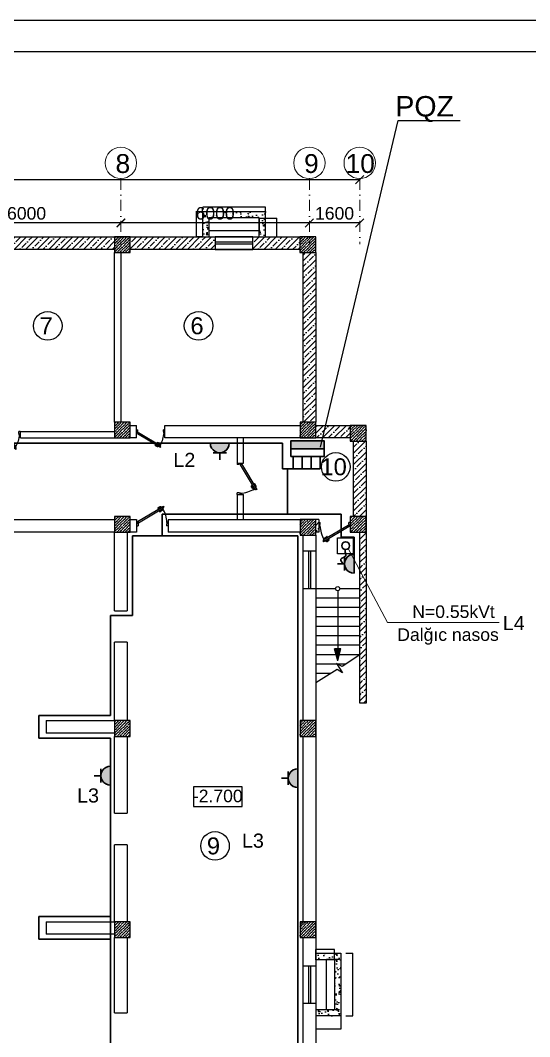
# Model space of a CAD drawing. Header units: millimetres. Extents: x 42452 to 2852333, y -419346 to 834876.
# Drawn here: x 2464814 to 2481021, y 443738 to 476089 of the extents above; entities that cross this region are included whole.
import ezdxf
from ezdxf import colors
from ezdxf.entities.mleader import LeaderData, LeaderLine
from ezdxf.math import Vec2, Vec3

# ---------------------------------------------------------------- set-up
doc = ezdxf.new("R2010")
doc.units = ezdxf.units.MM
doc.linetypes.add('Штрихпунктирная', pattern=[670.277762, 352.777767, -176.388884, 0, -141.111112])
for name, color, linetype, lineweight in [('-K3', 3, 'Continuous', 50), ('-Sloy', 30, 'Continuous', 50), ('c_dv_l x_tti-25_Ном._пера__21_Ном._пера__21', 7, 'Continuous', 30), ('memar', 7, 'Continuous', 25), ('ДВЕРИ', 7, 'Continuous', 5), ('надписи', 5, 'Continuous', 30), ('розетки10А_1Р54', 94, 'Continuous', 30), ('Соедин_роз', 94, 'Continuous', 30), ('Шит', 1, 'Continuous', 30)]:
    doc.layers.add(name, color=color, linetype=linetype, lineweight=lineweight)
doc.styles.add('Arial-300', font='arial.ttf', dxfattribs={"height": 300})
doc.styles.get("Standard").update_dxf_attribs({"font": 'arial.ttf'})
doc.styles.add('СГЕНЕРИР_СТИЛЬ_1', font='arial.ttf')
doc.dimstyles.new('ISO-25', dxfattribs={"dimtxt": 2.5, "dimasz": 2.5, "dimexe": 1.25, "dimexo": 0.625, "dimtad": 1, "dimtxsty": 'Standard', "dimcen": 2.5, "dimadec": 0, "dimazin": 0, "dimtfac": 1, "dimtmove": 0, "dimatfit": 3, "dimfxl": 1, "dimarcsym": 0})
doc.dimstyles.new('razmeri a-g', dxfattribs={"dimtxt": 400, "dimasz": 270, "dimexe": 1.25, "dimexo": 0.625, "dimgap": 100, "dimtad": 1, "dimdec": 0, "dimtxsty": 'Standard', "dimblk": 'ARCHTICK', "dimcen": 2.5, "dimadec": 0, "dimazin": 0, "dimtfac": 1, "dimtdec": 0, "dimtmove": 0, "dimatfit": 3, "dimfxl": 1, "dimarcsym": 0})
pattern_1 = [(45, (3114210.17, 1822530.26), (-183.847756, 183.847756), []), (45, (3114118.24, 1822622.2), (-183.847756, 183.847756), [194.999993, -64.999998, 0, -64.999998])]

# ---------------------------------------------------------------- blocks, each defined once
blk = doc.blocks.new('qapi 700')
at = {"layer": 'ДВЕРИ', "color": 251, "lineweight": 25, "true_color": 0x636466}
for p, q in [((1281620, 90086), (1281659, 90086)), ((1281651, 89997), (1281651, 90034)), ((1281651, 90034), (1281659, 90034)), ((1281659, 90034), (1281659, 90086)), ((1282368, 90010), (1281735, 89633)), ((1282382, 89987), (1282368, 90010)), ((1282420, 90086), (1282380, 90086)), ((1282380, 90034), (1282380, 90085)), ((1282388, 90034), (1282380, 90034)), ((1282388, 89997), (1282388, 90034)), ((1281620, 89997), (1281651, 89997)), ((1282395, 89980), (1281741, 89591)), ((1282388, 89991), (1282382, 89987)), ((1282420, 89997), (1282388, 89997)), ((1282420, 89997), (1282388, 89997)), ((1282395, 89980), (1282388, 89991)), ((1281733, 89605), (1281747, 89613)), ((1281741, 89591), (1281733, 89605)), ((1281747, 89613), (1281735, 89633)), ((1281812, 89685), (1281762, 89656)), ((1281762, 89656), (1281765, 89651)), ((1281776, 89665), (1281770, 89676)), ((1281775, 89698), (1281826, 89728)), ((1281785, 89617), (1281787, 89613)), ((1281787, 89613), (1281837, 89642)), ((1281792, 89676), (1281793, 89674)), ((1281835, 89712), (1281794, 89687)), ((1281802, 89622), (1281809, 89609)), ((1281814, 89681), (1281812, 89685)), ((1281820, 89629), (1281818, 89631)), ((1281872, 89650), (1281831, 89626)), ((1281831, 89604), (1281881, 89634)), ((1281837, 89642), (1281835, 89646)), ((1281836, 89725), (1281838, 89722)), ((1281884, 89645), (1281883, 89647))]:
    blk.add_line(p, q, dxfattribs=at)
for centre, radius, start, end in [((1282471, 90052), 821, 183.4077, 209.5706), ((1281783, 89684), 15.9, 120.7133, 210.7133), ((1281798, 89680), 7.94, 120.7133, 210.7133), ((1281823, 89617), 15.9, 210.7133, 300.7133), ((1281827, 89633), 7.94, 210.7133, 300.7133), ((1281830, 89721), 7.94, 30.7133, 120.7133), ((1281831, 89718), 7.94, 300.7133, 30.7133), ((1281876, 89643), 7.94, 30.7133, 120.7133), ((1281877, 89641), 7.94, 300.7133, 30.7133)]:
    blk.add_arc(centre, radius, start, end, dxfattribs=at)
blk = doc.blocks.new('*D126')
at = {"layer": 'Defpoints', "color": 0, "lineweight": 30, "transparency": 16777216}
for p in [(2470614, 470139), (2470614, 469997), (2472614, 469997)]:
    blk.add_point(p, dxfattribs=at)
at = {"layer": 'memar', "color": 0, "lineweight": -2, "transparency": 16777216}
for p, q in [((2470614, 469998), (2470614, 470140)), ((2472611, 470139), (2470616, 470139)), ((2472614, 469998), (2472614, 470140))]:
    blk.add_line(p, q, dxfattribs=at)
at = {"layer": 'memar', "color": 0, "lineweight": 30, "transparency": 16777216}
for points in [[(2470616, 470140), (2470616, 470139), (2470614, 470139)], [(2472611, 470140), (2472611, 470139), (2472614, 470139)]]:
    blk.add_solid(points, dxfattribs=at)
at = {"layer": 'memar', "color": 0, "lineweight": 25, "transparency": 16777216, "insert": (2471614, 470141), "char_height": 2.5, "attachment_point": 5}
blk.add_mtext('2000', dxfattribs=at)
blk = doc.blocks.new('*D127')
at = {"layer": 'Defpoints', "color": 0, "lineweight": 30, "transparency": 16777216}
for p in [(2470614, 469997), (2470404, 469197), (2470614, 469197)]:
    blk.add_point(p, dxfattribs=at)
at = {"layer": 'memar', "color": 0, "lineweight": -2, "transparency": 16777216}
for p, q in [((2470613, 469997), (2470403, 469997)), ((2470404, 469995), (2470404, 469200)), ((2470613, 469197), (2470403, 469197))]:
    blk.add_line(p, q, dxfattribs=at)
at = {"layer": 'memar', "color": 0, "lineweight": 30, "transparency": 16777216}
for points in [[(2470404, 469995), (2470404, 469995), (2470404, 469997)], [(2470404, 469200), (2470404, 469200), (2470404, 469197)]]:
    blk.add_solid(points, dxfattribs=at)
at = {"layer": 'memar', "color": 0, "lineweight": 25, "transparency": 16777216, "insert": (2470402, 469597), "char_height": 2.5, "attachment_point": 5, "rotation": 90}
blk.add_mtext('800', dxfattribs=at)
blk = doc.blocks.new('*D128')
at = {"layer": 'Defpoints', "color": 0, "lineweight": 30, "transparency": 16777216}
for p in [(2470814, 469797), (2472414, 469797), (2472414, 469397)]:
    blk.add_point(p, dxfattribs=at)
at = {"layer": 'memar', "color": 0, "lineweight": -2, "transparency": 16777216}
for p, q in [((2470814, 469797), (2470814, 469396)), ((2472414, 469797), (2472414, 469396)), ((2470816, 469397), (2472411, 469397))]:
    blk.add_line(p, q, dxfattribs=at)
at = {"layer": 'memar', "color": 0, "lineweight": 30, "transparency": 16777216}
for points in [[(2470816, 469398), (2470816, 469397), (2470814, 469397)], [(2472411, 469398), (2472411, 469397), (2472414, 469397)]]:
    blk.add_solid(points, dxfattribs=at)
at = {"layer": 'memar', "color": 0, "lineweight": 25, "transparency": 16777216, "insert": (2471614, 469399), "char_height": 2.5, "attachment_point": 5}
blk.add_mtext('1600', dxfattribs=at)
blk = doc.blocks.new('*D129')
at = {"layer": 'Defpoints', "color": 0, "lineweight": 30, "transparency": 16777216}
for p in [(2472414, 469797), (2472414, 469197), (2472970, 469197)]:
    blk.add_point(p, dxfattribs=at)
at = {"layer": 'memar', "color": 0, "lineweight": -2, "transparency": 16777216}
for p, q in [((2472414, 469797), (2472971, 469797)), ((2472970, 469795), (2472970, 469200)), ((2472414, 469197), (2472971, 469197))]:
    blk.add_line(p, q, dxfattribs=at)
at = {"layer": 'memar', "color": 0, "lineweight": 30, "transparency": 16777216}
for points in [[(2472970, 469795), (2472970, 469795), (2472970, 469797)], [(2472970, 469200), (2472970, 469200), (2472970, 469197)]]:
    blk.add_solid(points, dxfattribs=at)
at = {"layer": 'memar', "color": 0, "lineweight": 25, "transparency": 16777216, "insert": (2472968, 469497), "char_height": 2.5, "attachment_point": 5, "rotation": 90}
blk.add_mtext('600', dxfattribs=at)
blk = doc.blocks.new('*D134')
at = {"layer": 'Defpoints', "color": 0, "lineweight": 30, "transparency": 16777216}
for p in [(2475175, 446397), (2475175, 444397), (2475388, 444397)]:
    blk.add_point(p, dxfattribs=at)
at = {"layer": 'memar', "color": 0, "lineweight": -2, "transparency": 16777216}
for p, q in [((2475176, 446397), (2475389, 446397)), ((2475388, 446395), (2475388, 444400)), ((2475176, 444397), (2475389, 444397))]:
    blk.add_line(p, q, dxfattribs=at)
at = {"layer": 'memar', "color": 0, "lineweight": 30, "transparency": 16777216}
for points in [[(2475387, 446395), (2475388, 446395), (2475388, 446397)], [(2475387, 444400), (2475388, 444400), (2475388, 444397)]]:
    blk.add_solid(points, dxfattribs=at)
at = {"layer": 'memar', "color": 0, "lineweight": 25, "transparency": 16777216, "insert": (2475386, 445397), "char_height": 2.5, "attachment_point": 5, "rotation": 90}
blk.add_mtext('2000', dxfattribs=at)
blk = doc.blocks.new('*D135')
at = {"layer": 'Defpoints', "color": 0, "lineweight": 30, "transparency": 16777216}
for p in [(2474213, 444397), (2475013, 444397), (2474213, 443980)]:
    blk.add_point(p, dxfattribs=at)
at = {"layer": 'memar', "color": 0, "lineweight": -2, "transparency": 16777216}
for p, q in [((2474213, 444397), (2474213, 443979)), ((2475013, 444397), (2475013, 443979)), ((2475011, 443980), (2474216, 443980))]:
    blk.add_line(p, q, dxfattribs=at)
at = {"layer": 'memar', "color": 0, "lineweight": 30, "transparency": 16777216}
for points in [[(2474216, 443980), (2474216, 443979), (2474213, 443980)], [(2475011, 443980), (2475011, 443979), (2475013, 443980)]]:
    blk.add_solid(points, dxfattribs=at)
at = {"layer": 'memar', "color": 0, "lineweight": 25, "transparency": 16777216, "insert": (2474613, 443982), "char_height": 2.5, "attachment_point": 5}
blk.add_mtext('800', dxfattribs=at)
blk = doc.blocks.new('*D136')
at = {"layer": 'Defpoints', "color": 0, "lineweight": 30, "transparency": 16777216}
for p in [(2474561, 446197), (2474975, 446197), (2474975, 444597)]:
    blk.add_point(p, dxfattribs=at)
at = {"layer": 'memar', "color": 0, "lineweight": -2, "transparency": 16777216}
for p, q in [((2474975, 446197), (2474560, 446197)), ((2474561, 444600), (2474561, 446195)), ((2474975, 444597), (2474560, 444597))]:
    blk.add_line(p, q, dxfattribs=at)
at = {"layer": 'memar', "color": 0, "lineweight": 30, "transparency": 16777216}
for points in [[(2474561, 446195), (2474561, 446195), (2474561, 446197)], [(2474561, 444600), (2474561, 444600), (2474561, 444597)]]:
    blk.add_solid(points, dxfattribs=at)
at = {"layer": 'memar', "color": 0, "lineweight": 25, "transparency": 16777216, "insert": (2474559, 445397), "char_height": 2.5, "attachment_point": 5, "rotation": 90}
blk.add_mtext('1600', dxfattribs=at)
blk = doc.blocks.new('*D137')
at = {"layer": 'Defpoints', "color": 0, "lineweight": 30, "transparency": 16777216}
for p in [(2474213, 446510), (2474213, 446197), (2474813, 446197)]:
    blk.add_point(p, dxfattribs=at)
at = {"layer": 'memar', "color": 0, "lineweight": -2, "transparency": 16777216}
for p, q in [((2474213, 446198), (2474213, 446511)), ((2474811, 446510), (2474216, 446510)), ((2474813, 446198), (2474813, 446511))]:
    blk.add_line(p, q, dxfattribs=at)
at = {"layer": 'memar', "color": 0, "lineweight": 30, "transparency": 16777216}
for points in [[(2474216, 446511), (2474216, 446510), (2474213, 446510)], [(2474811, 446511), (2474811, 446510), (2474813, 446510)]]:
    blk.add_solid(points, dxfattribs=at)
at = {"layer": 'memar', "color": 0, "lineweight": 25, "transparency": 16777216, "insert": (2474513, 446512), "char_height": 2.5, "attachment_point": 5}
blk.add_mtext('600', dxfattribs=at)
blk = doc.blocks.new('_ArchTick')
at = {"color": 0, "linetype": 'ByBlock', "const_width": 0.15}
blk.add_lwpolyline([(-0.5, -0.5), (0.5, 0.5)], dxfattribs=at)
blk = doc.blocks.new('*D138')
at = {"layer": 'Defpoints', "color": 0, "lineweight": 30, "transparency": 16777216}
for p in [(2430413, 471016), (2430413, 471016), (2475613, 471016)]:
    blk.add_point(p, dxfattribs=at)
at = {"layer": 'memar', "color": 0, "lineweight": -2, "transparency": 16777216}
for p, q in [((2430413, 471017), (2430413, 471018)), ((2475613, 471016), (2430413, 471016)), ((2475613, 471017), (2475613, 471018))]:
    blk.add_line(p, q, dxfattribs=at)
at = {"layer": 'memar', "color": 0, "lineweight": -2, "transparency": 16777216, "xscale": 270, "yscale": 270, "zscale": 270, "rotation": 180}
blk.add_blockref('_ArchTick', (2430413, 471016), dxfattribs=at)
at = {"layer": 'memar', "color": 0, "lineweight": -2, "transparency": 16777216, "xscale": 270, "yscale": 270, "zscale": 270}
blk.add_blockref('_ArchTick', (2475613, 471016), dxfattribs=at)
at = {"layer": 'memar', "color": 0, "lineweight": 15, "transparency": 16777216, "insert": (2453013, 471321), "char_height": 400, "attachment_point": 5}
blk.add_mtext('45200', dxfattribs=at)
blk = doc.blocks.new('*D116')
at = {"layer": 'Defpoints', "color": 0, "lineweight": 30, "transparency": 16777216}
for p in [(2474013, 469639), (2474013, 469639), (2475613, 469639)]:
    blk.add_point(p, dxfattribs=at)
at = {"layer": 'memar', "color": 0, "lineweight": -2, "transparency": 16777216}
for p, q in [((2474013, 469639), (2474013, 469640)), ((2475613, 469639), (2474013, 469639)), ((2475613, 469639), (2475613, 469640))]:
    blk.add_line(p, q, dxfattribs=at)
at = {"layer": 'memar', "color": 0, "lineweight": -2, "transparency": 16777216, "xscale": 270, "yscale": 270, "zscale": 270, "rotation": 180}
blk.add_blockref('_ArchTick', (2474013, 469639), dxfattribs=at)
at = {"layer": 'memar', "color": 0, "lineweight": -2, "transparency": 16777216, "xscale": 270, "yscale": 270, "zscale": 270}
blk.add_blockref('_ArchTick', (2475613, 469639), dxfattribs=at)
at = {"layer": 'memar', "color": 0, "lineweight": 15, "transparency": 16777216, "insert": (2474813, 469943), "char_height": 400, "attachment_point": 5}
blk.add_mtext('1600', dxfattribs=at)
blk = doc.blocks.new('*D117')
at = {"layer": 'Defpoints', "color": 0, "lineweight": 30, "transparency": 16777216}
for p in [(2468013, 469639), (2468013, 469639), (2474013, 469639)]:
    blk.add_point(p, dxfattribs=at)
at = {"layer": 'memar', "color": 0, "lineweight": -2, "transparency": 16777216}
for p, q in [((2468013, 469639), (2468013, 469640)), ((2474013, 469639), (2468013, 469639)), ((2474013, 469639), (2474013, 469640))]:
    blk.add_line(p, q, dxfattribs=at)
at = {"layer": 'memar', "color": 0, "lineweight": -2, "transparency": 16777216, "xscale": 270, "yscale": 270, "zscale": 270, "rotation": 180}
blk.add_blockref('_ArchTick', (2468013, 469639), dxfattribs=at)
at = {"layer": 'memar', "color": 0, "lineweight": -2, "transparency": 16777216, "xscale": 270, "yscale": 270, "zscale": 270}
blk.add_blockref('_ArchTick', (2474013, 469639), dxfattribs=at)
at = {"layer": 'memar', "color": 0, "lineweight": 15, "transparency": 16777216, "insert": (2471013, 469943), "char_height": 400, "attachment_point": 5}
blk.add_mtext('6000', dxfattribs=at)
blk = doc.blocks.new('*D118')
at = {"layer": 'Defpoints', "color": 0, "lineweight": 30, "transparency": 16777216}
for p in [(2462013, 469913), (2462013, 469639), (2468013, 469639)]:
    blk.add_point(p, dxfattribs=at)
at = {"layer": 'memar', "color": 0, "lineweight": -2, "transparency": 16777216}
for p, q in [((2462013, 469912), (2462013, 469638)), ((2468013, 469639), (2462013, 469639)), ((2468013, 469639), (2468013, 469640))]:
    blk.add_line(p, q, dxfattribs=at)
at = {"layer": 'memar', "color": 0, "lineweight": -2, "transparency": 16777216, "xscale": 270, "yscale": 270, "zscale": 270, "rotation": 180}
blk.add_blockref('_ArchTick', (2462013, 469639), dxfattribs=at)
at = {"layer": 'memar', "color": 0, "lineweight": -2, "transparency": 16777216, "xscale": 270, "yscale": 270, "zscale": 270}
blk.add_blockref('_ArchTick', (2468013, 469639), dxfattribs=at)
at = {"layer": 'memar', "color": 0, "lineweight": 15, "transparency": 16777216, "insert": (2465013, 469943), "char_height": 400, "attachment_point": 5}
blk.add_mtext('6000', dxfattribs=at)
blk = doc.blocks.new('ПГ')
at = {"layer": 'Шит'}
blk.add_hatch(color=256, dxfattribs=at).paths.add_polyline_path([(-470, 228), (-470, 3), (470, 3), (470, 228)])
blk.add_line((470, 228), (-470, 228), dxfattribs=at)
blk.add_lwpolyline([(-470, 452), (-470, 3), (470, 3), (470, 452)], close=True, dxfattribs=at)
blk = doc.blocks.new('10А_1Р54')
at = {"layer": 'розетки10А_1Р54'}
h = blk.add_hatch(color=256, dxfattribs=at)
h.paths.add_polyline_path([(0, 305, 0.419025), (-300, 0), (0, 0)])
h.paths.add_polyline_path([(0, 305), (0, 0), (300, 0, 0.419025)])
for p, q in [((0, 305), (0, 524)), ((-300, 0), (300, 0)), ((-215, 305), (215, 305))]:
    blk.add_line(p, q, dxfattribs=at)
blk.add_arc((0, 5), 300, 359.0604, 180.9396, dxfattribs=at)

msp = doc.modelspace()

# ---------------------------------------------------------------- hatches: boundary and pattern name
at = {"layer": 'memar', "lineweight": 25}
h = msp.add_hatch(dxfattribs=at)
h.set_pattern_fill('AR-CONC', color=256, scale=2)
h.set_pattern_definition([(50, (2463641.52, 324162.68), (364.36934, -31.8782), [38.1, -419.1]), (355, (2463641.52, 324162.68), (-70.4868, 382.1137), [30.48, -335.2812]), (100.45144, (2463671.9, 324160.02), (293.8825, 350.2355), [32.38, -356.1805]), (46.1842, (2463641.5, 324264.3), (542.1581, -84.0847), [57.15, -628.65]), (96.63556, (2463686.7, 324257.27), (474.8083, 494.8522), [48.57, -534.2712]), (351.18415, (2463641.5, 324264.3), (474.8083, 494.8522), [45.72, -502.9195]), (21, (2463692.32, 324238.88), (303.2288, -204.5304), [38.1, -419.1]), (326, (2463692.32, 324238.88), (123.6041, 368.3759), [30.48, -335.28]), (71.45144, (2463717.6, 324221.84), (426.8328, 163.8455), [32.38, -356.1799]), (37.5, (2463641.52, 324162.68), (6.17721, 169.11008), [0, -331.216, 0, -340.36, 0, -336.55]), (7.5, (2463641.52, 324162.68), (133.63933, 200.36115), [0, -194.056, 0, -323.596, 0, -128.27]), (327.5, (2463528.24, 324162.68), (271.18119, -11.45749), [0, -127, 0, -396.24, 0, -525.78]), (317.5, (2463477.44, 324162.68), (296.25836, 50.853), [0, -165.1, 0, -263.144, 0, -373.38])])
h.paths.add_polyline_path([(2470613.72016, 469997.47943), (2472613.72016, 469997.47943), (2472613.72016, 469197.47943), (2472413.72016, 469197.47943), (2472413.72016, 469797.47943), (2470813.72016, 469797.47943), (2470813.72016, 469197.47943), (2470613.72016, 469197.47943)])
at = {"layer": 'memar', "linetype": 'Continuous', "lineweight": 25, "true_color": 0x000000}
h = msp.add_hatch(dxfattribs=at)
h.set_pattern_fill('ЖЕЛЕЗОБЕТОН', color=18, style=0, pattern_type=2)
h.set_pattern_definition(pattern_1)
h.paths.add_polyline_path([(2462312.91489, 468797.47943), (2462312.91489, 469197.47943), (2467813.30488, 469197.47943), (2467813.30488, 468797.47943)])
at = {"layer": 'memar', "lineweight": 25}
h = msp.add_hatch(dxfattribs=at)
h.set_pattern_fill('ANSI36', color=256, scale=500)
h.set_pattern_definition([(45, (802844.517, 2751611.143), (33.1456304, 121.533978), [156.25, -31.25, 0, -31.25])])
h.paths.add_polyline_path([(2467813.30488, 469197.47943), (2467813.30488, 468697.47943), (2468313.30488, 468697.47943), (2468313.30488, 469197.47943)])
at = {"layer": 'memar', "linetype": 'Continuous', "lineweight": 25, "true_color": 0x000000}
h = msp.add_hatch(dxfattribs=at)
h.set_pattern_fill('ЖЕЛЕЗОБЕТОН', color=18, style=0, pattern_type=2)
h.set_pattern_definition(pattern_1)
h.paths.add_polyline_path([(2468313.30488, 468797.47943), (2468313.30488, 469197.47943), (2471013.72016, 469197.47943), (2471013.72016, 468797.47943)])
h = msp.add_hatch(dxfattribs=at)
h.set_pattern_fill('ЖЕЛЕЗОБЕТОН', color=18, style=0, pattern_type=2)
h.set_pattern_definition([(45, (3118110.58, 1822530.26), (-183.847756, 183.847756), []), (45, (3118018.66, 1822622.2), (-183.847756, 183.847756), [194.999993, -64.999998, 0, -64.999998])])
h.paths.add_polyline_path([(2472213.72016, 468797.47943), (2472213.72016, 469197.47943), (2473713.10981, 469197.47943), (2473713.10981, 468797.47943)])
at = {"layer": 'memar', "lineweight": 25}
h = msp.add_hatch(dxfattribs=at)
h.set_pattern_fill('ANSI36', color=256, scale=500)
h.set_pattern_definition([(45, (796944.71, 2751611.143), (33.1456304, 121.533978), [156.25, -31.25, 0, -31.25])])
h.paths.add_polyline_path([(2473713.10981, 469197.47943), (2473713.10981, 468697.47943), (2474213.10981, 468697.47943), (2474213.10981, 469197.47943)])
at = {"layer": 'memar', "linetype": 'Continuous', "lineweight": 25, "true_color": 0x000000}
h = msp.add_hatch(dxfattribs=at)
h.set_pattern_fill('ЖЕЛЕЗОБЕТОН', color=18, style=0, pattern_type=2)
h.set_pattern_definition(pattern_1)
h.paths.add_polyline_path([(2473813.48104, 468697.47943), (2474213.48104, 468697.47943), (2474213.48104, 463297.47374), (2473813.48104, 463297.47374)])
at = {"layer": 'memar', "lineweight": 25}
h = msp.add_hatch(dxfattribs=at)
h.set_pattern_fill('ANSI36', color=256, scale=500)
h.set_pattern_definition([(45, (802844.517, 2745711.14), (33.1456304, 121.533978), [156.25, -31.25, 0, -31.25])])
h.paths.add_polyline_path([(2467813.30488, 463297.47374), (2467813.30488, 462797.47374), (2468313.30488, 462797.47374), (2468313.30488, 463297.47374)])
h = msp.add_hatch(dxfattribs=at)
h.set_pattern_fill('ANSI36', color=256, scale=500)
h.set_pattern_definition([(45, (796944.535, 2745711.14), (33.1456304, 121.533978), [156.25, -31.25, 0, -31.25])])
h.paths.add_polyline_path([(2473713.28611, 463297.47374), (2473713.28611, 462797.47374), (2474213.28611, 462797.47374), (2474213.28611, 463297.47374)])
at = {"layer": 'memar', "linetype": 'Continuous', "lineweight": 25, "true_color": 0x000000}
h = msp.add_hatch(dxfattribs=at)
h.set_pattern_fill('ЖЕЛЕЗОБЕТОН', color=18, style=0, pattern_type=2)
h.set_pattern_definition(pattern_1)
h.paths.add_polyline_path([(2474213.28611, 462797.47374), (2474213.28611, 463197.47374), (2475313.28611, 463197.47374), (2475313.28611, 462797.47374)])
at = {"layer": 'memar', "lineweight": 25}
h = msp.add_hatch(dxfattribs=at)
h.set_pattern_fill('ANSI36', color=256, scale=500)
h.set_pattern_definition([(45, (795344.34, 2745611.14), (33.1456304, 121.533978), [156.25, -31.25, 0, -31.25])])
h.paths.add_polyline_path([(2475313.48104, 463197.47374), (2475313.48104, 462697.47374), (2475813.48104, 462697.47374), (2475813.48104, 463197.47374)])
at = {"layer": 'memar', "linetype": 'Continuous', "lineweight": 25, "true_color": 0x000000}
h = msp.add_hatch(dxfattribs=at)
h.set_pattern_fill('ЖЕЛЕЗОБЕТОН', color=18, style=0, pattern_type=2)
h.set_pattern_definition([(45, (3158891.9, 1827461.22), (-183.847756, 183.847756), []), (45, (3158799.98, 1827553.14), (-183.847756, 183.847756), [194.999993, -64.999998, 0, -64.999998])])
h.paths.add_polyline_path([(2475813.48104, 463197.47374), (2475813.48104, 462697.47374), (2475813.28612, 462697.47374), (2475813.28612, 463197.27882)])
h = msp.add_hatch(dxfattribs=at)
h.set_pattern_fill('ЖЕЛЕЗОБЕТОН', color=18, style=0, pattern_type=2)
h.set_pattern_definition(pattern_1)
h.paths.add_polyline_path([(2475413.48104, 462697.47374), (2475813.48104, 462697.47374), (2475813.48104, 460297.47374), (2475413.48104, 460297.47374)])
at = {"layer": 'memar', "lineweight": 25}
h = msp.add_hatch(dxfattribs=at)
h.set_pattern_fill('ANSI36', color=256, scale=500)
h.set_pattern_definition([(45, (802844.517, 2742711.14), (33.1456304, 121.533978), [156.25, -31.25, 0, -31.25])])
h.paths.add_polyline_path([(2467813.30488, 460297.47374), (2467813.30488, 459797.47374), (2468313.30488, 459797.47374), (2468313.30488, 460297.47374)])
h = msp.add_hatch(dxfattribs=at)
h.set_pattern_fill('ANSI36', color=256, scale=500)
h.set_pattern_definition([(45, (796944.535, 2742611.14), (33.1456304, 121.533978), [156.25, -31.25, 0, -31.25])])
h.paths.add_polyline_path([(2473713.28611, 460197.47374), (2473713.28611, 459697.47374), (2474213.28611, 459697.47374), (2474213.28611, 460197.47374)])
at = {"layer": 'memar', "linetype": 'Continuous', "lineweight": 25, "true_color": 0x000000}
h = msp.add_hatch(dxfattribs=at)
h.set_pattern_fill('ЖЕЛЕЗОБЕТОН', color=18, style=0, pattern_type=2)
h.set_pattern_definition(pattern_1)
h.paths.add_polyline_path([(2474213.28611, 460197.47373), (2474313.48104, 460197.47373), (2474313.48104, 459912.47374), (2474313.48104, 459797.47374), (2474213.28611, 459797.47374)])
at = {"layer": 'memar', "lineweight": 25}
h = msp.add_hatch(dxfattribs=at)
h.set_pattern_fill('ANSI36', color=256, scale=500)
h.set_pattern_definition([(45, (795344.535, 2742711.14), (33.1456304, 121.533978), [156.25, -31.25, 0, -31.25])])
h.paths.add_polyline_path([(2475313.28611, 460297.47374), (2475313.28611, 459797.47374), (2475813.28611, 459797.47374), (2475813.28611, 460297.47374)])
at = {"layer": 'memar', "linetype": 'Continuous', "lineweight": 25, "true_color": 0x000000}
h = msp.add_hatch(dxfattribs=at)
h.set_pattern_fill('ЖЕЛЕЗОБЕТОН', color=18, style=0, pattern_type=2)
h.set_pattern_definition(pattern_1)
h.paths.add_polyline_path([(2475813.48104, 460297.47374), (2475813.48104, 459797.47374), (2475813.28612, 459797.66866), (2475813.28612, 460297.47374)])
h = msp.add_hatch(dxfattribs=at)
h.set_pattern_fill('ЖЕЛЕЗОБЕТОН', color=18, style=0, pattern_type=2)
h.set_pattern_definition(pattern_1)
h.paths.add_polyline_path([(2475813.48104, 460297.47374), (2475813.48104, 459797.47374), (2475813.28612, 459797.66866), (2475813.28612, 460297.47374)])
h = msp.add_hatch(dxfattribs=at)
h.set_pattern_fill('ЖЕЛЕЗОБЕТОН', color=18, style=0, pattern_type=2)
h.set_pattern_definition(pattern_1)
h.paths.add_polyline_path([(2475613.48104, 459797.47374), (2475813.48104, 459797.47374), (2475813.48104, 454357.47374), (2475613.48104, 454357.47374)])
msp.add_hatch(color=18, dxfattribs=at).paths.add_polyline_path([(2474913.48104, 455705.69468), (2474813.48104, 456078.89968), (2475013.48104, 456078.89968)])
at = {"layer": 'memar', "lineweight": 25}
h = msp.add_hatch(dxfattribs=at)
h.set_pattern_fill('ANSI36', color=256, scale=500)
h.set_pattern_definition([(45, (802844.71, 2736211.14), (33.1456304, 121.533978), [156.25, -31.25, 0, -31.25])])
h.paths.add_polyline_path([(2467813.10996, 453797.47374), (2467813.10996, 453297.47374), (2468313.10996, 453297.47374), (2468313.10996, 453797.47374)])
h = msp.add_hatch(dxfattribs=at)
h.set_pattern_fill('ANSI36', color=256, scale=500)
h.set_pattern_definition([(45, (796944.535, 2736211.14), (33.1456304, 121.533978), [156.25, -31.25, 0, -31.25])])
h.paths.add_polyline_path([(2473713.28611, 453797.47374), (2473713.28611, 453297.47374), (2474213.28611, 453297.47374), (2474213.28611, 453797.47374)])
h = msp.add_hatch(dxfattribs=at)
h.set_pattern_fill('ANSI36', color=256, scale=500)
h.set_pattern_definition([(45, (802844.71, 2729811.14), (33.1456304, 121.533978), [156.25, -31.25, 0, -31.25])])
h.paths.add_polyline_path([(2467813.10996, 447397.47374), (2467813.10996, 446897.47374), (2468313.10996, 446897.47374), (2468313.10996, 447397.47374)])
h = msp.add_hatch(dxfattribs=at)
h.set_pattern_fill('ANSI36', color=256, scale=500)
h.set_pattern_definition([(45, (796944.535, 2729811.14), (33.1456304, 121.533978), [156.25, -31.25, 0, -31.25])])
h.paths.add_polyline_path([(2473713.28611, 447397.47374), (2473713.28611, 446897.47374), (2474213.28611, 446897.47374), (2474213.28611, 447397.47374)])
h = msp.add_hatch(dxfattribs=at)
h.set_pattern_fill('AR-CONC', color=256, scale=2, angle=-90)
h.set_pattern_definition([(320, (2348525.4, 510350.72), (-31.8782, -364.36934), [38.1, -419.1]), (265, (2348525.4, 510350.7), (382.1137, 70.4868), [30.48, -335.2812]), (10.45144, (2348522.74, 510320.35), (350.2355, -293.8825), [32.38, -356.1805]), (316.1842, (2348627, 510350.7), (-84.0847, -542.1581), [57.15, -628.65]), (6.63556, (2348620, 510305.54), (494.8522, -474.8083), [48.57, -534.2712]), (261.18415, (2348627, 510350.7), (494.8522, -474.8083), [45.72, -502.9195]), (291, (2348601.6, 510299.92), (-204.5304, -303.2288), [38.1, -419.1]), (236, (2348601.6, 510299.9), (368.3759, -123.6041), [30.48, -335.28]), (341.45144, (2348584.55, 510274.65), (163.8455, -426.8328), [32.38, -356.1799]), (307.5, (2348525.4, 510350.72), (169.11008, -6.17721), [0, -331.216, 0, -340.36, 0, -336.55]), (277.5, (2348525.4, 510350.72), (200.36115, -133.63933), [0, -194.056, 0, -323.596, 0, -128.27]), (237.5, (2348525.4, 510464), (-11.45749, -271.18119), [0, -127, 0, -396.24, 0, -525.78]), (227.5, (2348525.4, 510514.8), (50.853, -296.25836), [0, -165.1, 0, -263.144, 0, -373.38])])
h.paths.add_polyline_path([(2475013.28611, 444397.47374), (2475013.28611, 446397.47374), (2474213.28611, 446397.47374), (2474213.28611, 446197.47374), (2474813.28611, 446197.47374), (2474813.28611, 444597.47374), (2474213.28611, 444597.47374), (2474213.28611, 444397.47374)])

# ---------------------------------------------------------------- linework, layer by layer
at = {"layer": '-K3', "color": 1, "lineweight": 15}
msp.add_line((2476500.78132, 456921.82983), (2475246.0886, 459272.24816), dxfattribs=at)
at = {"color": 1, "lineweight": 15}
msp.add_line((2480055.46332, 456921.82983), (2476500.78132, 456921.82983), dxfattribs=at)
at = {"color": 0}
msp.add_lwpolyline([(2475407.65323, 459112.24505), (2474907.65323, 459112.24505), (2474907.65323, 459612.24505), (2475407.65323, 459612.24505)], close=True, dxfattribs=at)
at = {"layer": 'c_dv_l x_tti-25_Ном._пера__21_Ном._пера__21', "linetype": 'Continuous', "lineweight": 25, "flags": 128}
for points in [[(2415634.38163, 476089.14619), (2499241.93363, 476089.14619), (2499241.93363, 416966.66299), (2415634.38163, 416966.66299)], [(2419615.69363, 475093.81819), (2498246.60563, 475093.81819), (2498246.60563, 417961.99099), (2419615.69363, 417961.99099)]]:
    msp.add_lwpolyline(points, close=True, dxfattribs=at)
at = {"layer": 'memar', "color": 0, "lineweight": 25}
for p, q in [((2464814.18351, 462997.47374), (2467813.30488, 462997.47374)), ((2464814.18351, 462797.47374), (2464814.18351, 462997.47374)), ((2468512.48104, 462797.47374), (2468512.48104, 463197.47374)), ((2469412.48104, 462797.47374), (2469412.48104, 463197.47374)), ((2464814.18351, 462797.47374), (2467813.30488, 462797.47374)), ((2471713.28611, 461998.26479), (2471913.28611, 461998.26479)), ((2471713.28611, 460998.26479), (2471913.28611, 460998.26479)), ((2468513.30476, 460198.44851), (2468513.30476, 459798.44851)), ((2469513.30474, 460198.44851), (2469513.30474, 459798.44851))]:
    msp.add_line(p, q, dxfattribs=at)
at = {"layer": 'memar', "linetype": 'Continuous', "lineweight": 25}
for p, q in [((2474847.68123, 457997.47374), (2474213.48104, 457997.47374)), ((2474913.48104, 457931.67393), (2474913.48104, 456078.89968)), ((2475613.48104, 457997.47374), (2474979.28086, 457997.47374)), ((2475613.48104, 457697.47374), (2474213.48104, 457697.47374)), ((2475613.48104, 457397.47374), (2474213.48104, 457397.47374)), ((2475613.48104, 457097.47374), (2474213.48104, 457097.47374)), ((2475613.48104, 456797.47374), (2474213.48104, 456797.47374)), ((2475613.48104, 456497.47374), (2474213.48104, 456497.47374)), ((2475613.48104, 456197.47374), (2474213.48104, 456197.47374)), ((2475613.48104, 455897.47374), (2474213.48104, 455897.47374)), ((2474913.48104, 455705.69468), (2474813.48104, 456078.89968)), ((2475013.48104, 456078.89968), (2474813.48104, 456078.89968)), ((2474913.48104, 455705.69468), (2475013.48104, 456078.89968)), ((2474891.16587, 455597.47374), (2474213.48104, 455597.47374)), ((2475170.50604, 455597.47374), (2474913.37483, 455597.47374)), ((2474694.10539, 455297.47374), (2474213.48104, 455297.47374))]:
    msp.add_line(p, q, dxfattribs=at)
at = {"layer": 'memar', "linetype": 'Штрихпунктирная', "lineweight": 15, "flags": 128}
for points in [[(2468013.10996, 471049.62075), (2468013.10996, 468964.20632)], [(2474013.28611, 471049.62075), (2474013.28611, 468964.20632)], [(2475613.48104, 471049.62075), (2475613.48104, 468964.20632)]]:
    msp.add_lwpolyline(points, dxfattribs=at)
at = {"layer": 'memar', "color": 0, "lineweight": 25}
for points in [[(2472613.72016, 469197.47943), (2472613.72016, 469997.47943), (2470613.72016, 469997.47943), (2470613.72016, 469197.47943)], [(2472413.72016, 469197.47943), (2472413.72016, 469797.47943), (2470813.72016, 469797.47943), (2470813.72016, 469197.47943)], [(2432313.10981, 469197.47943), (2473713.10981, 469197.47943)], [(2467813.30488, 468797.47943), (2462312.91489, 468797.47943)], [(2473713.28611, 468797.47943), (2468313.30488, 468797.47943)], [(2473813.48104, 463297.47374), (2473813.48104, 468697.47943)], [(2474213.28611, 468697.47943), (2474213.28611, 463297.47374)], [(2468313.30496, 463197.47374), (2468512.48104, 463197.47374)], [(2469412.48104, 463197.47374), (2473713.28611, 463197.47374)], [(2474213.48104, 463197.47374), (2475313.48104, 463197.47374)], [(2468512.48104, 462797.47374), (2468313.30488, 462797.47374)], [(2474013.48104, 462797.47374), (2469412.48104, 462797.47374)], [(2471713.28611, 462797.47374), (2471713.28611, 461998.26479)], [(2471913.28611, 461998.26479), (2471913.28611, 462797.47374)], [(2475313.28611, 462797.47374), (2474213.28611, 462797.47374)], [(2475413.48104, 460297.47374), (2475413.48104, 462697.47374)], [(2475813.48104, 462697.47374), (2475813.48104, 459797.47374)], [(2471713.28611, 460998.26479), (2471713.28611, 460197.47374)], [(2471913.28611, 460197.47374), (2471913.28611, 460998.26479)], [(2474313.48105, 460197.47374), (2474213.28611, 460197.47374)], [(2474313.48105, 460197.47374), (2474313.48105, 459797.47374)], [(2474313.48105, 459797.47374), (2474213.28611, 459797.47374)], [(2475613.48104, 454357.47374), (2475613.48104, 459797.47374)], [(2475813.48104, 459797.47374), (2475813.48104, 454357.47374)], [(2475813.48104, 454357.47374), (2475613.48104, 454357.47374)], [(2474213.28611, 446397.47374), (2475013.28611, 446397.47374), (2475013.28611, 444397.47374), (2474213.28611, 444397.47374)], [(2474213.28611, 446197.47374), (2474813.28611, 446197.47374), (2474813.28611, 444597.47374), (2474213.28611, 444597.47374)]]:
    msp.add_lwpolyline(points, dxfattribs=at)
at = {"layer": 'memar', "color": 3, "lineweight": 25}
for points in [[(2468313.30488, 469197.47943), (2467813.30488, 469197.47943), (2467813.30488, 468697.47943), (2468313.30488, 468697.47943)], [(2474213.10981, 469197.47943), (2473713.10981, 469197.47943), (2473713.10981, 468697.47943), (2474213.10981, 468697.47943)], [(2468313.30488, 463297.47374), (2467813.30488, 463297.47374), (2467813.30488, 462797.47374), (2468313.30488, 462797.47374)], [(2474213.28611, 463297.47374), (2473713.28611, 463297.47374), (2473713.28611, 462797.47374), (2474213.28611, 462797.47374)], [(2475813.48104, 463197.47374), (2475313.48104, 463197.47374), (2475313.48104, 462697.47374), (2475813.48104, 462697.47374)], [(2468313.30488, 460297.47374), (2467813.30488, 460297.47374), (2467813.30488, 459797.47374), (2468313.30488, 459797.47374)], [(2474213.28611, 460197.47374), (2473713.28611, 460197.47374), (2473713.28611, 459697.47374), (2474213.28611, 459697.47374)], [(2475813.28611, 460297.47374), (2475313.28611, 460297.47374), (2475313.28611, 459797.47374), (2475813.28611, 459797.47374)], [(2468313.10996, 453797.47374), (2467813.10996, 453797.47374), (2467813.10996, 453297.47374), (2468313.10996, 453297.47374)], [(2474213.28611, 453797.47374), (2473713.28611, 453797.47374), (2473713.28611, 453297.47374), (2474213.28611, 453297.47374)], [(2468313.10996, 447397.47374), (2467813.10996, 447397.47374), (2467813.10996, 446897.47374), (2468313.10996, 446897.47374)], [(2474213.28611, 447397.47374), (2473713.28611, 447397.47374), (2473713.28611, 446897.47374), (2474213.28611, 446897.47374)]]:
    msp.add_lwpolyline(points, close=True, dxfattribs=at)
at = {"layer": 'memar', "color": 0, "lineweight": 25}
for points in [[(2472213.72016, 469197.47943), (2471013.72016, 469197.47943), (2471013.72016, 468797.47943), (2472213.72016, 468797.47943)], [(2467813.30488, 468697.47943), (2468013.30488, 468697.47943), (2468013.30488, 463297.47374), (2467813.30488, 463297.47374)], [(2474213.28611, 459197.64289), (2474213.28611, 457997.64289), (2473813.28611, 457997.64289), (2473813.28611, 459197.64289)], [(2474213.28611, 445997.47374), (2474213.28611, 444797.47374), (2473813.28611, 444797.47374), (2473813.28611, 445997.47374)]]:
    msp.add_lwpolyline(points, close=True, dxfattribs=at)
at = {"layer": 'memar', "color": 146, "lineweight": 25, "true_color": 0x105689}
for points in [[(2471013.72016, 469028.61683), (2471013.72016, 468978.61683), (2472213.72016, 468978.61683), (2472213.72016, 469028.61683)], [(2474044.42352, 457997.64289), (2473994.42352, 457997.64289), (2473994.42352, 459197.64289), (2474044.42352, 459197.64289)], [(2474044.42352, 444797.47374), (2473994.42352, 444797.47374), (2473994.42352, 445997.47374), (2474044.42352, 445997.47374)]]:
    msp.add_lwpolyline(points, close=True, dxfattribs=at)
at = {"layer": 'memar', "color": 0, "lineweight": 25, "flags": 128}
for points in [[(2462313.10981, 460197.47374), (2467813.30488, 460197.47374)], [(2468313.30488, 460198.44851), (2468513.30476, 460198.44851)], [(2469513.30474, 460198.44851), (2473713.28611, 460198.44851)], [(2467813.30488, 459798.44851), (2462313.10981, 459798.44851)], [(2467813.10996, 457297.47374), (2467813.10996, 459798.44851)], [(2468513.30476, 459798.44851), (2468213.10996, 459798.44851)], [(2468213.10996, 459797.47374), (2468213.10996, 457297.47374)], [(2473713.28611, 459798.44851), (2469513.30474, 459798.44851)], [(2473813.28611, 459202.47374), (2473813.28611, 459697.47374)], [(2474213.28611, 459697.47374), (2474213.28611, 459202.47374)], [(2473813.28611, 453797.47374), (2473813.28611, 457997.64289)], [(2474213.28611, 457997.64289), (2474213.28611, 445997.47374)], [(2467813.10996, 457297.47374), (2468213.10996, 457297.47374)], [(2467813.10996, 453797.47374), (2467813.10996, 456297.47374)], [(2468213.10996, 456297.47374), (2467813.10996, 456297.47374)], [(2468213.10996, 456297.47374), (2468213.10996, 453797.47374)], [(2465633.91953, 453797.47374), (2467813.10996, 453797.47374), (2467813.10996, 453397.47374), (2465633.91953, 453397.47374)], [(2465633.91953, 453797.47374), (2465633.91953, 453397.47374)], [(2467813.10996, 450847.47374), (2467813.10996, 453297.47374)], [(2468213.10996, 453297.47374), (2468213.10996, 450847.47374)], [(2473813.28611, 447397.47374), (2473813.28611, 453297.47374)], [(2467813.10996, 450847.47374), (2468213.10996, 450847.47374)], [(2467813.10996, 447397.47374), (2467813.10996, 449847.47374)], [(2468213.10996, 449847.47374), (2467813.10996, 449847.47374)], [(2468213.10996, 449847.47374), (2468213.10996, 447397.47374)], [(2465633.91953, 447397.47374), (2467813.10996, 447397.47374), (2467813.10996, 446997.47374), (2465633.91953, 446997.47374)], [(2465633.91953, 447397.47374), (2465633.91953, 446997.47374)], [(2467813.10996, 444497.47374), (2467813.10996, 446897.47374)], [(2468213.10996, 446897.47374), (2468213.10996, 444497.47374)], [(2473813.28611, 441097.47374), (2473813.28611, 446897.47374)], [(2474213.28611, 444797.47374), (2474213.28611, 434597.47374)], [(2467813.10996, 444497.47374), (2468213.10996, 444497.47374)]]:
    msp.add_lwpolyline(points, dxfattribs=at)
at = {"layer": 'memar', "lineweight": 25}
msp.add_lwpolyline([(2475613.48104, 455897.47374), (2475051.41427, 455516.82013), (2474878.74475, 455617.70738), (2475063.22958, 455317.18698), (2474898.75824, 455423.10695), (2474213.48104, 455002.42588)], dxfattribs=at)
at = {"layer": 'memar', "linetype": 'Continuous', "lineweight": 25, "flags": 128}
msp.add_lwpolyline([(2471871.92882, 451692.41476), (2470321.29671, 451692.41476), (2470321.29671, 451063.84298), (2471871.92882, 451063.84298)], close=True, dxfattribs=at)
at = {"layer": 'memar', "linetype": 'Continuous', "lineweight": 15}
for centre in [(2468013.10955, 471549.62076), (2474013.28571, 471549.62076), (2475613.48064, 471549.62076)]:
    msp.add_circle(centre, 500, dxfattribs=at)
at = {"layer": 'memar', "color": 0, "lineweight": 25}
for centre in [(2465685.75234, 466364.43888), (2470485.80369, 466364.43888), (2474852.18039, 461875.88639)]:
    msp.add_circle(centre, 454.87332, dxfattribs=at)
at = {"layer": 'memar', "linetype": 'Continuous', "lineweight": 25}
msp.add_circle((2474913.48104, 457997.47374), 65.79981, dxfattribs=at)
at = {"layer": 'memar', "lineweight": 25}
msp.add_circle((2471008.97737, 449808.88928), 454.87332, dxfattribs=at)
at = {"layer": 'Соедин_роз'}
for p, q in [((2458050.15512, 462627.62075), (2473155.1725, 462627.62075)), ((2473155.1725, 462627.62075), (2473155.1725, 461816.33802)), ((2473495.1477, 461816.33802), (2473495.1477, 462200.8717)), ((2473782.26577, 461816.33802), (2473782.26577, 462200.8717)), ((2474069.38384, 461816.33802), (2474069.38384, 462200.8717)), ((2474356.50191, 461816.33802), (2474356.50191, 462200.8717)), ((2473155.1725, 461816.33802), (2474356.50191, 461816.33802)), ((2473316.5162, 461816.33802), (2473316.5162, 460368.97596)), ((2469330.50019, 460368.97596), (2475022.75938, 460368.97596)), ((2469330.50019, 460368.97596), (2469330.50019, 459676.9754)), ((2475022.75938, 460368.97596), (2475022.75938, 459639.40073)), ((2473644.49199, 459676.9754), (2468384.84933, 459676.9754)), ((2468384.84933, 459676.9754), (2468384.84933, 457140.97749)), ((2473644.49199, 442677.19276), (2473644.49199, 459676.9754)), ((2475022.75938, 459639.40073), (2475432.45001, 459639.40073)), ((2475432.45001, 459639.40073), (2475432.45001, 458642.86175)), ((2467684.54662, 453963.42966), (2467684.54662, 457140.97749)), ((2468384.84933, 457140.97749), (2467684.54662, 457140.97749)), ((2465400.52923, 453963.42966), (2467684.54662, 453963.42966)), ((2465400.52923, 453963.42966), (2465400.52923, 453238.60825)), ((2465400.52923, 453238.60825), (2467684.54662, 453238.60825)), ((2467684.54662, 441163.42966), (2467684.54662, 453238.60825)), ((2465400.52923, 447563.42966), (2467684.54662, 447563.42966)), ((2465400.52923, 447563.42966), (2465400.52923, 446838.60825)), ((2465400.52923, 446838.60825), (2467684.54662, 446838.60825))]:
    msp.add_line(p, q, dxfattribs=at)
msp.add_circle((2475164.553, 459365.97396), 124.22794, dxfattribs=at)
msp.add_open_spline([(2475082.48052, 458790.59271), (2475037.4985, 458846.18868), (2474937.42318, 458969.87776), (2475232.58104, 459013.58705), (2475134.51438, 459153.38761), (2475148.46484, 459215.47459), (2475154.4601, 459242.1567)], degree=3, knots=[0, 0, 0, 0, 163.7345068827, 364.2740514809, 472.2704254699, 553.6595559241, 553.6595559241, 553.6595559241, 553.6595559241], dxfattribs=at)

# ---------------------------------------------------------------- block references
at = {"layer": 'memar', "lineweight": 25}
for p, xscale, yscale, zscale in [((3902590.51915, 361935.37326), -1.121843277023546, 1.121843277023546, 1.121843277023546), ((3907187.2913, 361992.87326), -1.121843277023546, 1.121843277023546, 1.121843277023546), ((861987.74464, 346776.43901), 1.258032501490013, 1.258032501490013, 1.258032501490013)]:
    msp.add_blockref('qapi 700', p, dxfattribs=dict(at, xscale=xscale, yscale=yscale, zscale=zscale))
at = {"layer": 'memar', "lineweight": 25, "xscale": 1.258032501490013, "yscale": 1.258032501490013, "zscale": 1.258032501490013}
for p, rotation in [((2585044.29071, -1151320.85068), 90.00000000000001), ((4081838.84623, 573329.25833), 180)]:
    msp.add_blockref('qapi 700', p, dxfattribs=dict(at, rotation=rotation))
at = {"layer": 'розетки10А_1Р54', "rotation": 180}
msp.add_blockref('10А_1Р54', (2471160.0311, 462627.62075), dxfattribs=at)
at = {"layer": 'розетки10А_1Р54', "xscale": -1, "rotation": 90}
for p in [(2475432.45001, 458790.59271), (2467684.54662, 452046.02224), (2473644.49199, 451966.95251)]:
    msp.add_blockref('10А_1Р54', p, dxfattribs=at)
at = {"layer": 'Шит', "xscale": -1.120968197858282, "yscale": 1.120968197858282, "zscale": 1.120968197858282, "rotation": 180}
msp.add_blockref('ПГ', (2473951.60907, 462707.6031), dxfattribs=at)

# ---------------------------------------------------------------- texts
at = {"layer": '-Sloy', "color": 1, "attachment_point": 9, "style": 'Arial-300'}
for s, insert, char_height, width in [('{\\fArial|b0|i0|c238|p34; N=0.55kVt}', (2479910.47669, 457059.99778), 400, 2809.5061329), ('{\\fArial|b0|i0|c238|p34; \\H1.3333x;Dalğıc nasos}', (2480038.64794, 456215.25061), 300, 4631.2204647)]:
    msp.add_mtext(s, dxfattribs=dict(at, insert=insert, char_height=char_height, width=width))
at = {"layer": 'memar', "linetype": 'Continuous', "lineweight": 15, "char_height": 600, "attachment_point": 1, "style": 'СГЕНЕРИР_СТИЛЬ_1'}
for s, insert in [('8', (2467842.87145, 471830.52255)), ('9', (2473843.04761, 471830.52255)), ('{\\fArial|b0|i0|c238|p38;1}0', (2475163.79122, 471830.52255))]:
    msp.add_mtext(s, dxfattribs=dict(at, insert=insert))
at = {"layer": 'memar', "linetype": 'Continuous', "lineweight": 25, "style": 'СГЕНЕРИР_СТИЛЬ_1'}
for s, insert, char_height, attachment_point in [('7', (2465846.02254, 466636.27883), 540, 3), ('6', (2470646.07389, 466636.27883), 540, 3), ('10', (2475202.97479, 462147.72634), 540, 3), ('{-2.700}', (2471096.61277, 451397.69476), 400, 5), ('9', (2471169.24757, 450080.72923), 540, 3)]:
    msp.add_mtext(s, dxfattribs=dict(at, insert=insert, char_height=char_height, attachment_point=attachment_point))
at = {"layer": 'надписи', "color": 104, "char_height": 450, "width": 940.6293037}
for s, insert, attachment_point in [('L2', (2470382.39828, 462321.13801), 3), ('L4', (2480164.26794, 457127.85215), 1), ('L3', (2466618.542, 451641.66368), 1), ('L3', (2471864.89577, 450202.67111), 1)]:
    msp.add_mtext(s, dxfattribs=dict(at, insert=insert, attachment_point=attachment_point))

# ---------------------------------------------------------------- dimensions: what is measured, and where the dimension line sits
at = {"layer": 'memar', "lineweight": 15}
for base, p1, p2, picture, middle in [((2430413.10996, 471016.37459), (2475613.48104, 471016.37459), (2430413.10996, 471016.37459), '*D138', (2453013.2955, 471320.60378)), ((2462013.10996, 469638.75581), (2468013.10996, 469638.75581), (2462013.10996, 469912.63273), '*D118', (2465013.10996, 469942.98501)), ((2468013.10996, 469638.75581), (2474013.28611, 469638.75581), (2468013.10996, 469638.75581), '*D117', (2471013.19803, 469942.98501))]:
    dim = msp.add_linear_dim(base=base, p1=p1, p2=p2, angle=180, dimstyle='razmeri a-g', dxfattribs=at)
    dim.commit()
    dim.dimension.update_dxf_attribs({"geometry": picture, "text_midpoint": middle})
at = {"layer": 'memar', "lineweight": 25}
for base, p1, p2, angle, picture, middle in [((2470613.72016, 470139.2156), (2472613.72016, 469997.47943), (2470613.72016, 469997.47943), 180, '*D126', (2471613.72016, 470141.11703)), ((2470404.00281, 469197.47943), (2470613.72016, 469997.47943), (2470613.72016, 469197.47943), 90, '*D127', (2470402.10138, 469597.47943)), ((2472413.72016, 469397.3759), (2470813.72016, 469797.47943), (2472413.72016, 469797.47943), 180, '*D128', (2471613.72016, 469399.27733)), ((2474561.06493, 446197.47374), (2474975.42238, 444597.47374), (2474975.42238, 446197.47374), 270, '*D136', (2474559.1635, 445397.47374)), ((2475387.60162, 444397.47374), (2475175.42238, 446397.47374), (2475175.42238, 444397.47374), 270, '*D134', (2475385.70019, 445397.47374))]:
    dim = msp.add_linear_dim(base=base, p1=p1, p2=p2, angle=angle, dimstyle='ISO-25', dxfattribs=at)
    dim.commit()
    dim.dimension.update_dxf_attribs({"geometry": picture, "text_midpoint": middle})
at = {"layer": 'memar', "lineweight": 15}
dim = msp.add_linear_dim(base=(2474013.28611, 469638.75581), p1=(2475613.48104, 469638.75581), p2=(2474013.28611, 469638.75581), angle=180, dimstyle='razmeri a-g', dxfattribs=at)
dim.commit()
dim.dimension.update_dxf_attribs({"geometry": '*D116', "text_midpoint": (2474813.38358, 469638.75581), "dimtype": 160})
at = {"layer": 'memar', "lineweight": 25}
dim = msp.add_linear_dim(base=(2472969.95808, 469197.47943), p1=(2472413.72016, 469797.47943), p2=(2472413.72016, 469197.47943), angle=90, dimstyle='ISO-25', dxfattribs=at)
dim.commit()
dim.dimension.update_dxf_attribs({"geometry": '*D129', "text_midpoint": (2472969.95808, 469497.47943), "dimtype": 160})
dim = msp.add_linear_dim(base=(2474213.28611, 446510.09654), p1=(2474813.28611, 446197.47374), p2=(2474213.28611, 446197.47374), dimstyle='ISO-25', dxfattribs=at)
dim.commit()
dim.dimension.update_dxf_attribs({"geometry": '*D137', "text_midpoint": (2474513.28611, 446510.09654), "dimtype": 160})
dim = msp.add_linear_dim(base=(2474213.28611, 443979.91404), p1=(2475013.28611, 444397.47374), p2=(2474213.28611, 444397.47374), dimstyle='ISO-25', dxfattribs=at)
dim.commit()
dim.dimension.update_dxf_attribs({"geometry": '*D135', "text_midpoint": (2474613.28611, 443981.81547)})

# ---------------------------------------------------------------- leaders
at = {"layer": 'Шит', "color": 0, "lineweight": -3}
ml = msp.add_multileader_mtext('Standard', dxfattribs=at)
ml.set_content('{\\C256;PQZ\\fArial|b0|i0|c238|p34; }')
ml.set_leader_properties()
ml.build(insert=Vec2(0, 0))
ml.multileader.update_dxf_attribs({"text_left_attachment_type": 6, "text_right_attachment_type": 6, "dogleg_length": 0.36, "arrow_head_size": 0.18})
ctx = ml.context
ctx.base_point, ctx.char_height, ctx.arrow_head_size, ctx.landing_gap_size, ctx.plane_origin = Vec3(2476839.56228, 472898.21433), 650, 0.18, 0.09, Vec3(2449455.12741, 474084.0933)
ctx.left_attachment, ctx.right_attachment, ctx.text_align_type = 6, 6, 2
notes = []
notes.append((ctx, [(1, (1, 1, 0), (2476839.20228, 472898.21433), (1, 0), 0.36, [(0, [(2474366.70267, 462504.56256)], 0, [])])]))
ctx.mtext.insert, ctx.mtext.width, ctx.mtext.alignment, ctx.mtext.flow_direction = Vec3(2478613.62909, 473678.21433), 4215.9366736, 3, 5
for ctx, leaders in notes:
    for number, flags, end, landing, length, lines in leaders:
        leader = LeaderData()
        leader.index, (leader.has_last_leader_line, leader.has_dogleg_vector, leader.attachment_direction) = number, flags
        leader.last_leader_point, leader.dogleg_vector, leader.dogleg_length = Vec3(end), Vec3(landing), length
        for number, points, colour, breaks in lines:
            line = LeaderLine()
            line.index, line.vertices, line.color, line.breaks = number, Vec3.list(points), colors.encode_raw_color(colour), breaks
            leader.lines.append(line)
        ctx.leaders.append(leader)

doc.saveas('drawing.dxf')
